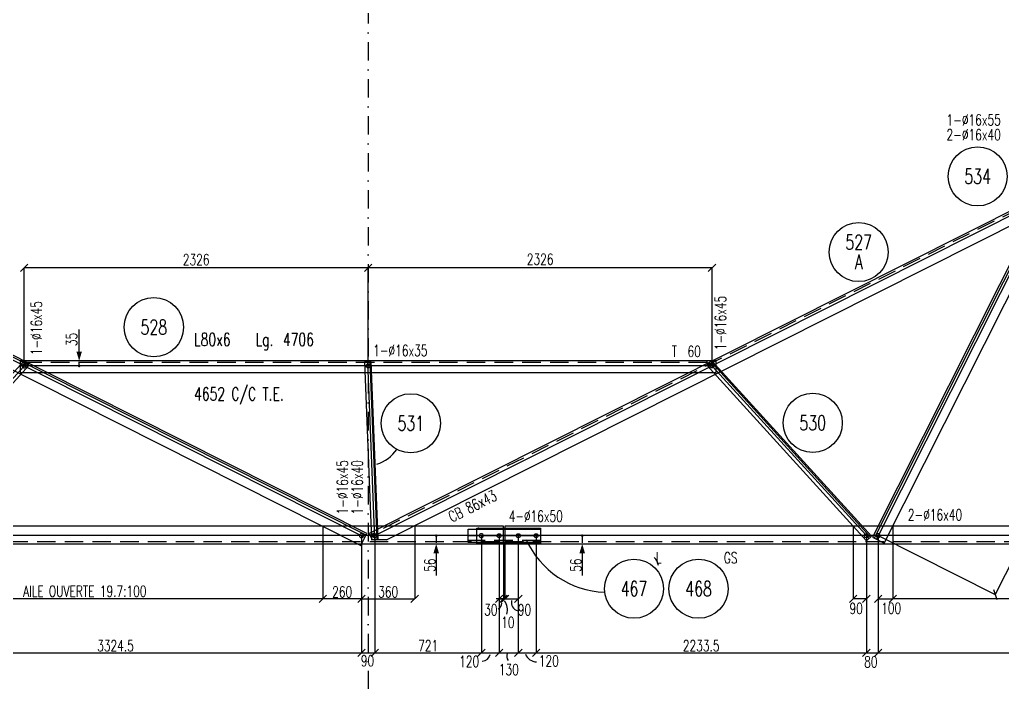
# Model space of a CAD drawing. Extents: x 575476 to 595751, y -97905 to -83554.
# Drawn here: x 580968 to 587613, y -95198 to -90717 of the extents above; entities that cross this region are included whole.
import ezdxf
from ezdxf.enums import TextEntityAlignment as Align

# ---------------------------------------------------------------- set-up
doc = ezdxf.new("R2010")
doc.units = 0
doc.header["$LTSCALE"] = 250
doc.header["$MEASUREMENT"] = 0
doc.linetypes.add('DASHDOT', pattern=[1, 0.5, -0.25, 0, -0.25])
doc.linetypes.add('DASHED', pattern=[0.75, 0.5, -0.25])
doc.layers.get('0').update_dxf_attribs({"linetype": 'CONTINUOUS'})
doc.layers.get('DEFPOINTS').update_dxf_attribs({"linetype": 'CONTINUOUS'})
for name, color, linetype in [('ASSI', 6, 'CONTINUOUS'), ('BOLLINI_1', 7, 'CONTINUOUS'), ('BOLLINI_5', 7, 'CONTINUOUS'), ('FORI', 2, 'CONTINUOUS'), ('LINEA_ANG', 2, 'CONTINUOUS'), ('LINEE_PIASTRE', 2, 'CONTINUOUS'), ('LM', 7, 'CONTINUOUS'), ('LS', 7, 'CONTINUOUS'), ('MZ', 6, 'DASHDOT'), ('PIASTRE', 5, 'CONTINUOUS'), ('QT_MAL', 7, 'CONTINUOUS'), ('QT_MPR', 7, 'CONTINUOUS'), ('TRAT-Y', 7, 'DASHED')]:
    doc.layers.add(name, color=color, linetype=linetype)
doc.styles.add('QUOTE', font='ROMANS8.SHX', dxfattribs={"width": 0.7})
doc.styles.add('RQL', font='ROMANS8.SHX', dxfattribs={"width": 0.7})
doc.styles.add('RS', font='ROMANS8.shx', dxfattribs={"width": 0.7})
doc.styles.get("Standard").update_dxf_attribs({"font": 'ROMANS8.SHX', "width": 0.7})
doc.dimstyles.new('FRECCE1', dxfattribs={"dimtxt": 75, "dimasz": 8.33, "dimexe": 0, "dimexo": 0, "dimgap": 1, "dimtad": 1, "dimzin": 0, "dimdsep": 46, "dimtxsty": 'RS', "dimblk1": 'QUOTP', "dimblk2": 'QUOTF', "dimsah": 1, "dimcen": 0, "dimclrd": 2, "dimclre": 2, "dimclrt": 7, "dimadec": 0, "dimazin": 0, "dimtfac": 1, "dimtix": 1, "dimtmove": 2, "dimatfit": 3, "dimldrblk": 'QUOTP', "dimfxl": 1, "dimtolj": 1, "dimtzin": 0, "dimarcsym": 0})
doc.dimstyles.new('TRATTO', dxfattribs={"dimscale": 0, "dimtxt": 75, "dimasz": 50, "dimexe": 0, "dimexo": 0, "dimgap": 10, "dimtad": 1, "dimrnd": 0.5, "dimdsep": 46, "dimtxsty": 'RS', "dimblk1": 'OBLIQUE', "dimblk2": 'OBLIQUE', "dimsah": 1, "dimcen": 0.09, "dimclrd": 2, "dimclre": 2, "dimclrt": 7, "dimadec": 0, "dimazin": 0, "dimtfac": 1, "dimtix": 1, "dimtmove": 2, "dimatfit": 3, "dimfxl": 1, "dimtolj": 1, "dimtzin": 0, "dimarcsym": 0})

# ---------------------------------------------------------------- blocks, each defined once
blk = doc.blocks.new('ASSE98')
blk.add_line((0, 0), (1, 0))
at = {"color": 7, "style": 'QUOTE', "width": 0.5, "flags": 1}
for tag, p in [('TI', (1.38308, 6.82731)), ('DI_S', (1.38308, 6.42178)), ('D_S', (1.38308, 6.02092)), ('E_S', (1.38308, 5.68065)), ('NFORI', (1.36454, 5.29792)), ('ALAR', (1.36349, 4.93246)), ('FAM', (1.3775, 4.54645)), ('ALA', (1.38308, 4.19257)), ('DISP2', (1.38308, 3.84971)), ('DISP1', (1.38308, 3.50686)), ('PINZAF', (1.38308, 3.164)), ('PINZAI', (1.38308, 2.82114)), ('TRP', (1.38308, 2.47829)), ('NP', (1.38308, 2.13543)), ('SV', (1.38308, 1.79257)), ('PESO', (1.38308, 1.44971)), ('QUA', (1.38308, 1.10686)), ('LUN', (1.38308, 0.764)), ('PROF', (1.38308, 0.42114)), ('POS', (1.38308, 0.07829))]:
    blk.add_attdef(tag, p, '', height=0.2, dxfattribs=at)
at = {"color": 7, "flags": 1}
for tag, p in [('LAV1', (3.07431, 6.82847)), ('LAV2', (3.07431, 6.49513)), ('LAV3', (3.07431, 6.1618)), ('LAV4', (3.07431, 5.82847)), ('LAV5', (3.07431, 5.49513)), ('LAV6', (3.07431, 5.1618)), ('LAV7', (3.07431, 4.82847)), ('LAV8', (3.07431, 4.49513)), ('LAV9', (3.07431, 4.1618)), ('LAV10', (3.07431, 3.82847))]:
    blk.add_attdef(tag, p, '', height=0.2, dxfattribs=at)
blk = doc.blocks.new('16')
blk.add_circle((0, 0), 1)
blk = doc.blocks.new('MRKR_98')
blk.add_point((0, 0))
at = {"color": 7, "style": 'QUOTE', "width": 0.5, "flags": 1}
for tag, p in [('TI', (3.73, 6.83)), ('AUX2', (3.71, 4.93)), ('NFORI', (3.72, 5.3)), ('AUX1', (3.73, 4.19)), ('DI_S', (3.73, 6.42)), ('D_S', (3.73, 6.02)), ('E_S', (3.73, 5.68)), ('FAM', (3.73, 4.55)), ('COMMESSA', (3.73, 3.85)), ('MD', (3.73, 3.51)), ('MP', (3.73, 3.16)), ('LARGHEZZA', (3.73, 2.82)), ('SPESSORE', (3.73, 2.48)), ('NP', (3.73, 2.14)), ('SV', (3.73, 1.79)), ('PESO', (3.73, 1.45)), ('QUA', (3.73, 1.11)), ('LUN', (3.73, 0.76)), ('PROF', (3.73, 0.42)), ('POS', (3.73, 0.08))]:
    blk.add_attdef(tag, p, '', height=0.2, dxfattribs=at)
at = {"color": 7, "flags": 1}
for tag, p in [('LAV1', (5.26, 6.88)), ('LAV2', (5.26, 6.55)), ('LAV3', (5.26, 6.21)), ('LAV4', (5.26, 5.88)), ('LAV5', (5.26, 5.55)), ('LAV6', (5.26, 5.21)), ('LAV7', (5.26, 4.88)), ('LAV8', (5.26, 4.55)), ('LAV9', (5.26, 4.21)), ('LAV10', (5.26, 3.88))]:
    blk.add_attdef(tag, p, '', height=0.2, dxfattribs=at)
blk = doc.blocks.new('QUOTP')
at = {"layer": 'ASSI', "color": 2, "const_width": 1.07}
blk.add_lwpolyline([(-0.53, 0, 1), (0.53, 0, 1)], format="xyb", close=True, dxfattribs=at)
blk = doc.blocks.new('QUOTF')
at = {"layer": 'LS', "color": 2}
blk.add_line((7.5, 0), (25.5, 0), dxfattribs=at)
blk.add_solid([(7.5, 2.25), (0, 0), (7.5, -2.25)], dxfattribs=at)
blk = doc.blocks.new('*D88')
at = {"layer": 'DEFPOINTS', "color": 0, "transparency": 16777216}
for p in [(584772.3, -94206.1), (584772.3, -94262.1), (584772.3, -94262.1)]:
    blk.add_point(p, dxfattribs=at)
at = {"layer": 'QT_MAL', "color": 2, "lineweight": -2, "transparency": 16777216}
blk.add_line((584772.3, -94214.4), (584772.3, -94253.8), dxfattribs=at)
at = {"layer": 'QT_MAL', "color": 2, "lineweight": -2, "transparency": 16777216, "xscale": 8.33, "yscale": 8.33, "zscale": 8.33}
for name, p, rotation in [('QUOTP', (584772.3, -94206.1), 90), ('QUOTF', (584772.3, -94262.1), 270)]:
    blk.add_blockref(name, p, dxfattribs=dict(at, rotation=rotation))
at = {"layer": 'QT_MAL', "color": 7, "transparency": 16777216, "insert": (584729.7, -94405.2), "char_height": 75, "attachment_point": 5, "rotation": 90, "style": 'RS'}
blk.add_mtext('\\A1;56', dxfattribs=at)
blk = doc.blocks.new('xxx')
blk.add_circle((0, 0), 8)
at = {"color": 3, "style": 'RQL', "width": 0.7}
blk.add_attdef('POS', text='', height=4, dxfattribs=at).set_placement((0, 0), align=Align.MIDDLE)
at = {"style": 'RQL', "width": 0.7, "flags": 1}
for tag, p in [('POS1', (-0.39, -5.42)), ('TIPO', (-0.39, -8.66))]:
    blk.add_attdef(tag, p, '', height=2, dxfattribs=at)
blk = doc.blocks.new('_OBLIQUE')
at = {"color": 0, "linetype": 'ByBlock'}
blk.add_line((-0.5, -0.5), (0.5, 0.5), dxfattribs=at)
blk = doc.blocks.new('*D48')
at = {"layer": 'DEFPOINTS', "color": 0, "transparency": 16777216}
for p in [(579954.7, -94206.1), (583279.2, -94206.1), (583279.2, -94997.8)]:
    blk.add_point(p, dxfattribs=at)
at = {"layer": 'QT_MPR', "color": 2, "lineweight": -2, "transparency": 16777216}
for p, q in [((579954.7, -94206.1), (579954.7, -94997.8)), ((583279.2, -94206.1), (583279.2, -94997.8)), ((579954.7, -94997.8), (583279.2, -94997.8))]:
    blk.add_line(p, q, dxfattribs=at)
at = {"layer": 'QT_MPR', "color": 2, "lineweight": -2, "transparency": 16777216, "xscale": 50, "yscale": 50, "zscale": 50, "rotation": 180}
blk.add_blockref('_OBLIQUE', (579954.7, -94997.8), dxfattribs=at)
at = {"layer": 'QT_MPR', "color": 2, "lineweight": -2, "transparency": 16777216, "xscale": 50, "yscale": 50, "zscale": 50}
blk.add_blockref('_OBLIQUE', (583279.2, -94997.8), dxfattribs=at)
at = {"layer": 'QT_MPR', "color": 7, "transparency": 16777216, "insert": (581617, -94950.3), "char_height": 75, "attachment_point": 5, "style": 'RS'}
blk.add_mtext('\\A1;3324.5', dxfattribs=at)
blk = doc.blocks.new('*D49')
at = {"layer": 'DEFPOINTS', "color": 0, "transparency": 16777216}
for p in [(583279.2, -94206.1), (583369.2, -94206.1), (583369.2, -94997.8)]:
    blk.add_point(p, dxfattribs=at)
at = {"layer": 'QT_MPR', "color": 2, "lineweight": -2, "transparency": 16777216}
for p, q in [((583279.2, -94206.1), (583279.2, -94997.8)), ((583369.2, -94206.1), (583369.2, -94997.8)), ((583279.2, -94997.8), (583369.2, -94997.8))]:
    blk.add_line(p, q, dxfattribs=at)
at = {"layer": 'QT_MPR', "color": 2, "lineweight": -2, "transparency": 16777216, "xscale": 50, "yscale": 50, "zscale": 50, "rotation": 180}
blk.add_blockref('_OBLIQUE', (583279.2, -94997.8), dxfattribs=at)
at = {"layer": 'QT_MPR', "color": 2, "lineweight": -2, "transparency": 16777216, "xscale": 50, "yscale": 50, "zscale": 50}
blk.add_blockref('_OBLIQUE', (583369.2, -94997.8), dxfattribs=at)
at = {"layer": 'QT_MPR', "color": 7, "transparency": 16777216, "insert": (583321.4, -95051.6), "char_height": 75, "attachment_point": 5, "style": 'RS'}
blk.add_mtext('\\A1;90', dxfattribs=at)
blk = doc.blocks.new('*D50')
at = {"layer": 'DEFPOINTS', "color": 0, "transparency": 16777216}
for p in [(583369.2, -94206.1), (584090.3, -94206.1), (584090.3, -94997.8)]:
    blk.add_point(p, dxfattribs=at)
at = {"layer": 'QT_MPR', "color": 2, "lineweight": -2, "transparency": 16777216}
for p, q in [((583369.2, -94206.1), (583369.2, -94997.8)), ((584090.3, -94206.1), (584090.3, -94997.8)), ((583369.2, -94997.8), (584090.3, -94997.8))]:
    blk.add_line(p, q, dxfattribs=at)
at = {"layer": 'QT_MPR', "color": 2, "lineweight": -2, "transparency": 16777216, "xscale": 50, "yscale": 50, "zscale": 50, "rotation": 180}
blk.add_blockref('_OBLIQUE', (583369.2, -94997.8), dxfattribs=at)
at = {"layer": 'QT_MPR', "color": 2, "lineweight": -2, "transparency": 16777216, "xscale": 50, "yscale": 50, "zscale": 50}
blk.add_blockref('_OBLIQUE', (584090.3, -94997.8), dxfattribs=at)
at = {"layer": 'QT_MPR', "color": 7, "transparency": 16777216, "insert": (583729.8, -94950.3), "char_height": 75, "attachment_point": 5, "style": 'RS'}
blk.add_mtext('\\A1;721', dxfattribs=at)
blk = doc.blocks.new('*D51')
at = {"layer": 'DEFPOINTS', "color": 0, "transparency": 16777216}
for p in [(584090.3, -94206.1), (584210.3, -94206.1), (584210.3, -94997.8)]:
    blk.add_point(p, dxfattribs=at)
at = {"layer": 'QT_MPR', "color": 2, "lineweight": -2, "transparency": 16777216}
for p, q in [((584090.3, -94206.1), (584090.3, -94997.8)), ((584210.3, -94206.1), (584210.3, -94997.8)), ((584090.3, -94997.8), (584210.3, -94997.8))]:
    blk.add_line(p, q, dxfattribs=at)
at = {"layer": 'QT_MPR', "color": 2, "lineweight": -2, "transparency": 16777216, "xscale": 50, "yscale": 50, "zscale": 50, "rotation": 180}
blk.add_blockref('_OBLIQUE', (584090.3, -94997.8), dxfattribs=at)
at = {"layer": 'QT_MPR', "color": 2, "lineweight": -2, "transparency": 16777216, "xscale": 50, "yscale": 50, "zscale": 50}
blk.add_blockref('_OBLIQUE', (584210.3, -94997.8), dxfattribs=at)
at = {"layer": 'QT_MPR', "color": 7, "transparency": 16777216, "insert": (584007.8, -95056.8), "char_height": 75, "attachment_point": 5, "style": 'RS'}
blk.add_mtext('\\A1;120', dxfattribs=at)
blk = doc.blocks.new('*D52')
at = {"layer": 'DEFPOINTS', "color": 0, "transparency": 16777216}
for p in [(584210.3, -94206.1), (584240.3, -94262.1), (584240.3, -94634.1)]:
    blk.add_point(p, dxfattribs=at)
at = {"layer": 'QT_MPR', "color": 2, "lineweight": -2, "transparency": 16777216}
for p, q in [((584210.3, -94206.1), (584210.3, -94634.1)), ((584240.3, -94262.1), (584240.3, -94634.1)), ((584210.3, -94634.1), (584240.3, -94634.1))]:
    blk.add_line(p, q, dxfattribs=at)
at = {"layer": 'QT_MPR', "color": 2, "lineweight": -2, "transparency": 16777216, "xscale": 50, "yscale": 50, "zscale": 50, "rotation": 180}
blk.add_blockref('_OBLIQUE', (584210.3, -94634.1), dxfattribs=at)
at = {"layer": 'QT_MPR', "color": 2, "lineweight": -2, "transparency": 16777216, "xscale": 50, "yscale": 50, "zscale": 50}
blk.add_blockref('_OBLIQUE', (584240.3, -94634.1), dxfattribs=at)
at = {"layer": 'QT_MPR', "color": 7, "transparency": 16777216, "insert": (584153.6, -94707.7), "char_height": 75, "attachment_point": 5, "style": 'RS'}
blk.add_mtext('\\A1;30', dxfattribs=at)
blk = doc.blocks.new('*D14')
at = {"layer": 'DEFPOINTS', "color": 0, "transparency": 16777216}
for p in [(584240.3, -94262.1), (584250.1, -94262.1), (584250.1, -94634.1)]:
    blk.add_point(p, dxfattribs=at)
at = {"layer": 'LS', "color": 2, "lineweight": -2, "transparency": 16777216}
for p, q in [((584240.3, -94262.1), (584240.3, -94634.1)), ((584250.1, -94262.1), (584250.1, -94634.1)), ((584240.3, -94634.1), (584190.3, -94634.1)), ((584240.3, -94634.1), (584250.1, -94634.1)), ((584250.1, -94634.1), (584300.1, -94634.1))]:
    blk.add_line(p, q, dxfattribs=at)
at = {"layer": 'LS', "color": 2, "lineweight": -2, "transparency": 16777216, "xscale": 50, "yscale": 50, "zscale": 50}
blk.add_blockref('_OBLIQUE', (584240.3, -94634.1), dxfattribs=at)
at = {"layer": 'LS', "color": 2, "lineweight": -2, "transparency": 16777216, "xscale": 50, "yscale": 50, "zscale": 50, "rotation": 180}
blk.add_blockref('_OBLIQUE', (584250.1, -94634.1), dxfattribs=at)
at = {"layer": 'LS', "color": 7, "transparency": 16777216, "insert": (584268.8, -94792.5), "char_height": 75, "attachment_point": 5, "style": 'RS'}
blk.add_mtext('\\A1;10', dxfattribs=at)
blk = doc.blocks.new('*D15')
at = {"layer": 'DEFPOINTS', "color": 0, "transparency": 16777216}
for p in [(584340.3, -94206.1), (584250.1, -94262.1), (584340.3, -94634.1)]:
    blk.add_point(p, dxfattribs=at)
at = {"layer": 'LS', "color": 2, "lineweight": -2, "transparency": 16777216}
for p, q in [((584340.3, -94206.1), (584340.3, -94634.1)), ((584250.1, -94262.1), (584250.1, -94634.1)), ((584250.1, -94634.1), (584340.3, -94634.1))]:
    blk.add_line(p, q, dxfattribs=at)
at = {"layer": 'LS', "color": 2, "lineweight": -2, "transparency": 16777216, "xscale": 50, "yscale": 50, "zscale": 50, "rotation": 180}
blk.add_blockref('_OBLIQUE', (584250.1, -94634.1), dxfattribs=at)
at = {"layer": 'LS', "color": 2, "lineweight": -2, "transparency": 16777216, "xscale": 50, "yscale": 50, "zscale": 50}
blk.add_blockref('_OBLIQUE', (584340.3, -94634.1), dxfattribs=at)
at = {"layer": 'LS', "color": 7, "transparency": 16777216, "insert": (584381.2, -94707.7), "char_height": 75, "attachment_point": 5, "style": 'RS'}
blk.add_mtext('\\A1;90', dxfattribs=at)
blk = doc.blocks.new('*D53')
at = {"layer": 'DEFPOINTS', "color": 0, "transparency": 16777216}
for p in [(584340.3, -94206.1), (584460.3, -94206.1), (584460.3, -94997.8)]:
    blk.add_point(p, dxfattribs=at)
at = {"layer": 'QT_MPR', "color": 2, "lineweight": -2, "transparency": 16777216}
for p, q in [((584340.3, -94206.1), (584340.3, -94997.8)), ((584460.3, -94206.1), (584460.3, -94997.8)), ((584340.3, -94997.8), (584460.3, -94997.8))]:
    blk.add_line(p, q, dxfattribs=at)
at = {"layer": 'QT_MPR', "color": 2, "lineweight": -2, "transparency": 16777216, "xscale": 50, "yscale": 50, "zscale": 50, "rotation": 180}
blk.add_blockref('_OBLIQUE', (584340.3, -94997.8), dxfattribs=at)
at = {"layer": 'QT_MPR', "color": 2, "lineweight": -2, "transparency": 16777216, "xscale": 50, "yscale": 50, "zscale": 50}
blk.add_blockref('_OBLIQUE', (584460.3, -94997.8), dxfattribs=at)
at = {"layer": 'QT_MPR', "color": 7, "transparency": 16777216, "insert": (584546.4, -95053.3), "char_height": 75, "attachment_point": 5, "style": 'RS'}
blk.add_mtext('\\A1;120', dxfattribs=at)
blk = doc.blocks.new('*D54')
at = {"layer": 'DEFPOINTS', "color": 0, "transparency": 16777216}
for p in [(586693.7, -94206.1), (586773.7, -94206.1), (586773.7, -94997.8)]:
    blk.add_point(p, dxfattribs=at)
at = {"layer": 'QT_MPR', "color": 2, "lineweight": -2, "transparency": 16777216}
for p, q in [((586693.7, -94206.1), (586693.7, -94997.8)), ((586773.7, -94206.1), (586773.7, -94997.8)), ((586693.7, -94997.8), (586773.7, -94997.8))]:
    blk.add_line(p, q, dxfattribs=at)
at = {"layer": 'QT_MPR', "color": 2, "lineweight": -2, "transparency": 16777216, "xscale": 50, "yscale": 50, "zscale": 50, "rotation": 180}
blk.add_blockref('_OBLIQUE', (586693.7, -94997.8), dxfattribs=at)
at = {"layer": 'QT_MPR', "color": 2, "lineweight": -2, "transparency": 16777216, "xscale": 50, "yscale": 50, "zscale": 50}
blk.add_blockref('_OBLIQUE', (586773.7, -94997.8), dxfattribs=at)
at = {"layer": 'QT_MPR', "color": 7, "transparency": 16777216, "insert": (586723.5, -95059.7), "char_height": 75, "attachment_point": 5, "style": 'RS'}
blk.add_mtext('\\A1;80', dxfattribs=at)
blk = doc.blocks.new('*D55')
at = {"layer": 'DEFPOINTS', "color": 0, "transparency": 16777216}
for p in [(586773.7, -94206.1), (590168.7, -94206.1), (590168.7, -94997.8)]:
    blk.add_point(p, dxfattribs=at)
at = {"layer": 'QT_MPR', "color": 2, "lineweight": -2, "transparency": 16777216}
for p, q in [((586773.7, -94206.1), (586773.7, -94997.8)), ((590168.7, -94206.1), (590168.7, -94997.8)), ((586773.7, -94997.8), (590168.7, -94997.8))]:
    blk.add_line(p, q, dxfattribs=at)
at = {"layer": 'QT_MPR', "color": 2, "lineweight": -2, "transparency": 16777216, "xscale": 50, "yscale": 50, "zscale": 50, "rotation": 180}
blk.add_blockref('_OBLIQUE', (586773.7, -94997.8), dxfattribs=at)
at = {"layer": 'QT_MPR', "color": 2, "lineweight": -2, "transparency": 16777216, "xscale": 50, "yscale": 50, "zscale": 50}
blk.add_blockref('_OBLIQUE', (590168.7, -94997.8), dxfattribs=at)
at = {"layer": 'QT_MPR', "color": 7, "transparency": 16777216, "insert": (588471.2, -94950.3), "char_height": 75, "attachment_point": 5, "style": 'RS'}
blk.add_mtext('\\A1;3395', dxfattribs=at)
blk = doc.blocks.new('*D16')
at = {"layer": 'DEFPOINTS', "color": 0, "transparency": 16777216}
for p in [(584210.3, -94206.1), (584340.3, -94206.1), (584340.3, -94997.8)]:
    blk.add_point(p, dxfattribs=at)
at = {"layer": 'LS', "color": 2, "lineweight": -2, "transparency": 16777216}
for p, q in [((584210.3, -94206.1), (584210.3, -94997.8)), ((584340.3, -94206.1), (584340.3, -94997.8)), ((584210.3, -94997.8), (584340.3, -94997.8))]:
    blk.add_line(p, q, dxfattribs=at)
at = {"layer": 'LS', "color": 2, "lineweight": -2, "transparency": 16777216, "xscale": 50, "yscale": 50, "zscale": 50, "rotation": 180}
blk.add_blockref('_OBLIQUE', (584210.3, -94997.8), dxfattribs=at)
at = {"layer": 'LS', "color": 2, "lineweight": -2, "transparency": 16777216, "xscale": 50, "yscale": 50, "zscale": 50}
blk.add_blockref('_OBLIQUE', (584340.3, -94997.8), dxfattribs=at)
at = {"layer": 'LS', "color": 7, "transparency": 16777216, "insert": (584275.3, -95111.6), "char_height": 75, "attachment_point": 5, "style": 'RS'}
blk.add_mtext('\\A1;130', dxfattribs=at)
blk = doc.blocks.new('*D90')
at = {"layer": 'DEFPOINTS', "color": 0, "transparency": 16777216}
for p in [(583785.2, -94206.1), (583785.2, -94262.1), (583785.2, -94262.1)]:
    blk.add_point(p, dxfattribs=at)
at = {"layer": 'QT_MAL', "color": 2, "lineweight": -2, "transparency": 16777216}
blk.add_line((583785.2, -94214.4), (583785.2, -94253.8), dxfattribs=at)
at = {"layer": 'QT_MAL', "color": 2, "lineweight": -2, "transparency": 16777216, "xscale": 8.33, "yscale": 8.33, "zscale": 8.33}
for name, p, rotation in [('QUOTP', (583785.2, -94206.1), 90), ('QUOTF', (583785.2, -94262.1), 270)]:
    blk.add_blockref(name, p, dxfattribs=dict(at, rotation=rotation))
at = {"layer": 'QT_MAL', "color": 7, "transparency": 16777216, "insert": (583742.5, -94405.2), "char_height": 75, "attachment_point": 5, "rotation": 90, "style": 'RS'}
blk.add_mtext('\\A1;56', dxfattribs=at)
blk = doc.blocks.new('*D20')
at = {"layer": 'DEFPOINTS', "color": 0, "transparency": 16777216}
for p in [(584460.3, -94206.1), (586693.7, -94206.1), (586693.7, -94997.8)]:
    blk.add_point(p, dxfattribs=at)
at = {"layer": 'LS', "color": 2, "lineweight": -2, "transparency": 16777216}
for p, q in [((584460.3, -94206.1), (584460.3, -94997.8)), ((586693.7, -94206.1), (586693.7, -94997.8)), ((584460.3, -94997.8), (586693.7, -94997.8))]:
    blk.add_line(p, q, dxfattribs=at)
at = {"layer": 'LS', "color": 2, "lineweight": -2, "transparency": 16777216, "xscale": 50, "yscale": 50, "zscale": 50, "rotation": 180}
blk.add_blockref('_OBLIQUE', (584460.3, -94997.8), dxfattribs=at)
at = {"layer": 'LS', "color": 2, "lineweight": -2, "transparency": 16777216, "xscale": 50, "yscale": 50, "zscale": 50}
blk.add_blockref('_OBLIQUE', (586693.7, -94997.8), dxfattribs=at)
at = {"layer": 'LS', "color": 7, "transparency": 16777216, "insert": (585577, -94950.3), "char_height": 75, "attachment_point": 5, "style": 'RS'}
blk.add_mtext('\\A1;2233.5', dxfattribs=at)
blk = doc.blocks.new('*D23')
at = {"layer": 'DEFPOINTS', "color": 0, "transparency": 16777216}
for p in [(583019, -94142.1), (583279.2, -94206.1), (583019, -94634.1)]:
    blk.add_point(p, dxfattribs=at)
at = {"layer": 'LS', "color": 2, "lineweight": -2, "transparency": 16777216}
for p, q in [((583019, -94142.1), (583019, -94634.1)), ((583279.2, -94206.1), (583279.2, -94634.1)), ((583279.2, -94634.1), (583019, -94634.1))]:
    blk.add_line(p, q, dxfattribs=at)
at = {"layer": 'LS', "color": 2, "lineweight": -2, "transparency": 16777216, "xscale": 50, "yscale": 50, "zscale": 50, "rotation": 180}
blk.add_blockref('_OBLIQUE', (583019, -94634.1), dxfattribs=at)
at = {"layer": 'LS', "color": 2, "lineweight": -2, "transparency": 16777216, "xscale": 50, "yscale": 50, "zscale": 50}
blk.add_blockref('_OBLIQUE', (583279.2, -94634.1), dxfattribs=at)
at = {"layer": 'LS', "color": 7, "transparency": 16777216, "insert": (583149.1, -94586.6), "char_height": 75, "attachment_point": 5, "style": 'RS'}
blk.add_mtext('\\A1;260', dxfattribs=at)
blk = doc.blocks.new('*D24')
at = {"layer": 'DEFPOINTS', "color": 0, "transparency": 16777216}
for p in [(583639.4, -94142.1), (583279.2, -94206.1), (583639.4, -94634.1)]:
    blk.add_point(p, dxfattribs=at)
at = {"layer": 'LS', "color": 2, "lineweight": -2, "transparency": 16777216}
for p, q in [((583639.4, -94142.1), (583639.4, -94634.1)), ((583279.2, -94206.1), (583279.2, -94634.1)), ((583279.2, -94634.1), (583639.4, -94634.1))]:
    blk.add_line(p, q, dxfattribs=at)
at = {"layer": 'LS', "color": 2, "lineweight": -2, "transparency": 16777216, "xscale": 50, "yscale": 50, "zscale": 50, "rotation": 180}
blk.add_blockref('_OBLIQUE', (583279.2, -94634.1), dxfattribs=at)
at = {"layer": 'LS', "color": 2, "lineweight": -2, "transparency": 16777216, "xscale": 50, "yscale": 50, "zscale": 50}
blk.add_blockref('_OBLIQUE', (583639.4, -94634.1), dxfattribs=at)
at = {"layer": 'LS', "color": 7, "transparency": 16777216, "insert": (583459.3, -94586.6), "char_height": 75, "attachment_point": 5, "style": 'RS'}
blk.add_mtext('\\A1;360', dxfattribs=at)
blk = doc.blocks.new('*D25')
at = {"layer": 'DEFPOINTS', "color": 0, "transparency": 16777216}
for p in [(586603.8, -94142.1), (586693.7, -94206.1), (586603.8, -94634.1)]:
    blk.add_point(p, dxfattribs=at)
at = {"layer": 'LS', "color": 2, "lineweight": -2, "transparency": 16777216}
for p, q in [((586603.8, -94142.1), (586603.8, -94634.1)), ((586693.7, -94206.1), (586693.7, -94634.1)), ((586693.7, -94634.1), (586603.8, -94634.1))]:
    blk.add_line(p, q, dxfattribs=at)
at = {"layer": 'LS', "color": 2, "lineweight": -2, "transparency": 16777216, "xscale": 50, "yscale": 50, "zscale": 50, "rotation": 180}
blk.add_blockref('_OBLIQUE', (586603.8, -94634.1), dxfattribs=at)
at = {"layer": 'LS', "color": 2, "lineweight": -2, "transparency": 16777216, "xscale": 50, "yscale": 50, "zscale": 50}
blk.add_blockref('_OBLIQUE', (586693.7, -94634.1), dxfattribs=at)
at = {"layer": 'LS', "color": 7, "transparency": 16777216, "insert": (586623.9, -94698), "char_height": 75, "attachment_point": 5, "style": 'RS'}
blk.add_mtext('\\A1;90', dxfattribs=at)
blk = doc.blocks.new('*D26')
at = {"layer": 'DEFPOINTS', "color": 0, "transparency": 16777216}
for p in [(586873.6, -94142.1), (586773.7, -94206.1), (586873.6, -94634.1)]:
    blk.add_point(p, dxfattribs=at)
at = {"layer": 'LS', "color": 2, "lineweight": -2, "transparency": 16777216}
for p, q in [((586873.6, -94142.1), (586873.6, -94634.1)), ((586773.7, -94206.1), (586773.7, -94634.1)), ((586773.7, -94634.1), (586873.6, -94634.1))]:
    blk.add_line(p, q, dxfattribs=at)
at = {"layer": 'LS', "color": 2, "lineweight": -2, "transparency": 16777216, "xscale": 50, "yscale": 50, "zscale": 50, "rotation": 180}
blk.add_blockref('_OBLIQUE', (586773.7, -94634.1), dxfattribs=at)
at = {"layer": 'LS', "color": 2, "lineweight": -2, "transparency": 16777216, "xscale": 50, "yscale": 50, "zscale": 50}
blk.add_blockref('_OBLIQUE', (586873.6, -94634.1), dxfattribs=at)
at = {"layer": 'LS', "color": 7, "transparency": 16777216, "insert": (586862.6, -94696.9), "char_height": 75, "attachment_point": 5, "style": 'RS'}
blk.add_mtext('\\A1;100', dxfattribs=at)
blk = doc.blocks.new('YYY')
blk.add_circle((0, 0), 8)
at = {"color": 3, "style": 'RQL', "width": 0.7}
for tag, p in [('POS3', (0, 0.65)), ('POS2', (0, -4.63))]:
    blk.add_attdef(tag, text='', height=4, dxfattribs=at).set_placement(p, align=Align.CENTER)
at = {"style": 'RQL', "width": 0.7, "flags": 1}
blk.add_attdef('TIPO', text='', height=3, dxfattribs=at).set_placement((0, 0), align=Align.MIDDLE_CENTER)
blk = doc.blocks.new('*D67')
at = {"layer": 'DEFPOINTS', "color": 0, "transparency": 16777216}
for p in [(587942.4, -91927.6), (586773.7, -94206.1), (587565.6, -94604.5)]:
    blk.add_point(p, dxfattribs=at)
at = {"layer": 'QT_MPR', "color": 2, "lineweight": -2, "transparency": 16777216}
for p, q in [((587942.4, -91927.6), (588716.5, -92317.1)), ((588716.5, -92317.1), (587565.6, -94604.5)), ((586773.7, -94206.1), (587565.6, -94604.5))]:
    blk.add_line(p, q, dxfattribs=at)
at = {"layer": 'QT_MPR', "color": 2, "lineweight": -2, "transparency": 16777216, "xscale": 50, "yscale": 50, "zscale": 50}
for p, rotation in [((588716.5, -92317.1), 63.29214062312654), ((587565.6, -94604.5), 243.2921406231265)]:
    blk.add_blockref('_OBLIQUE', p, dxfattribs=dict(at, rotation=rotation))
at = {"layer": 'QT_MPR', "color": 7, "transparency": 16777216, "insert": (588070.2, -93432.2), "char_height": 75, "attachment_point": 5, "rotation": 63.29214, "style": 'RS'}
blk.add_mtext('\\A1;2560.5', dxfattribs=at)
blk = doc.blocks.new('*D68')
at = {"layer": 'DEFPOINTS', "color": 0, "transparency": 16777216}
for p in [(583324.2, -92395.4), (583324.2, -93058.5), (585650.1, -93058.5)]:
    blk.add_point(p, dxfattribs=at)
at = {"layer": 'QT_MPR', "color": 2, "lineweight": -2, "transparency": 16777216}
for p, q in [((583324.2, -93058.5), (583324.2, -92395.4)), ((585650.1, -92395.4), (583324.2, -92395.4)), ((585650.1, -93058.5), (585650.1, -92395.4))]:
    blk.add_line(p, q, dxfattribs=at)
at = {"layer": 'QT_MPR', "color": 2, "lineweight": -2, "transparency": 16777216, "xscale": 50, "yscale": 50, "zscale": 50, "rotation": 180}
blk.add_blockref('_OBLIQUE', (583324.2, -92395.4), dxfattribs=at)
at = {"layer": 'QT_MPR', "color": 2, "lineweight": -2, "transparency": 16777216, "xscale": 50, "yscale": 50, "zscale": 50}
blk.add_blockref('_OBLIQUE', (585650.1, -92395.4), dxfattribs=at)
at = {"layer": 'QT_MPR', "color": 7, "transparency": 16777216, "insert": (584487.2, -92337), "char_height": 75, "attachment_point": 5, "style": 'RS'}
blk.add_mtext('\\A1;2326', dxfattribs=at)
blk = doc.blocks.new('*D69')
at = {"layer": 'DEFPOINTS', "color": 0, "transparency": 16777216}
for p in [(580998.3, -92395.4), (580998.3, -93058.5), (583324.2, -93058.5)]:
    blk.add_point(p, dxfattribs=at)
at = {"layer": 'QT_MPR', "color": 2, "lineweight": -2, "transparency": 16777216}
for p, q in [((580998.3, -93058.5), (580998.3, -92395.4)), ((583324.2, -92395.4), (580998.3, -92395.4)), ((583324.2, -93058.5), (583324.2, -92395.4))]:
    blk.add_line(p, q, dxfattribs=at)
at = {"layer": 'QT_MPR', "color": 2, "lineweight": -2, "transparency": 16777216, "xscale": 50, "yscale": 50, "zscale": 50, "rotation": 180}
blk.add_blockref('_OBLIQUE', (580998.3, -92395.4), dxfattribs=at)
at = {"layer": 'QT_MPR', "color": 2, "lineweight": -2, "transparency": 16777216, "xscale": 50, "yscale": 50, "zscale": 50}
blk.add_blockref('_OBLIQUE', (583324.2, -92395.4), dxfattribs=at)
at = {"layer": 'QT_MPR', "color": 7, "transparency": 16777216, "insert": (582161.3, -92339.9), "char_height": 75, "attachment_point": 5, "style": 'RS'}
blk.add_mtext('\\A1;2326', dxfattribs=at)
blk = doc.blocks.new('*D101')
at = {"layer": 'DEFPOINTS', "color": 0, "transparency": 16777216}
for p in [(581370.6, -93023.5), (581370.6, -93023.5), (581370.6, -93058.5)]:
    blk.add_point(p, dxfattribs=at)
at = {"layer": 'QT_MAL', "color": 2, "lineweight": -2, "transparency": 16777216}
blk.add_line((581370.6, -93050.2), (581370.6, -93031.9), dxfattribs=at)
at = {"layer": 'QT_MAL', "color": 2, "lineweight": -2, "transparency": 16777216, "xscale": 8.33, "yscale": 8.33, "zscale": 8.33}
for name, p, rotation in [('QUOTF', (581370.6, -93023.5), 90), ('QUOTP', (581370.6, -93058.5), 270)]:
    blk.add_blockref(name, p, dxfattribs=dict(at, rotation=rotation))
at = {"layer": 'QT_MAL', "color": 7, "transparency": 16777216, "insert": (581319.8, -92880.7), "char_height": 75, "attachment_point": 5, "rotation": 90, "style": 'RS'}
blk.add_mtext('\\A1;35', dxfattribs=at)
blk = doc.blocks.new('bull')
at = {"style": 'RS', "width": 0.7, "flags": 1}
for tag, p in [('NN', (-12.25, 0)), ('DIAMETRO', (0, -4.86)), ('SERRAGGIO', (0, -9.71)), ('LUNGHEZZA', (0, -14.57)), ('NB', (0, -19.43)), ('TIPO', (0, -24.12)), ('EL', (-0.14, -29))]:
    blk.add_attdef(tag, p, '', height=3, dxfattribs=at)
at = {"style": 'RS', "width": 0.7}
blk.add_attdef('BULLONE', (0, 0), '', height=3, dxfattribs=at)

msp = doc.modelspace()

# ---------------------------------------------------------------- linework, layer by layer
at = {"layer": 'LINEA_ANG'}
for p, q in [((590206.256, -87316.81), (586734.769, -94216.735)), ((590220.933, -87324.194), (586746.382, -94222.577)), ((586815.167, -94257.184), (590286.654, -87357.26)), ((583310.956, -94203.034), (576411.032, -90731.548)), ((583316.799, -94191.421), (576416.875, -90719.935)), ((590231.569, -90719.935), (583331.644, -94191.421)), ((576376.425, -90800.333), (583276.349, -94271.819)), ((583448.919, -94233.167), (590229.14, -90821.906)), ((579919.559, -94210.6), (580999.376, -93023.157)), ((585677.141, -93023.524), (580971.141, -93023.524)), ((580971.141, -93023.524), (580971.141, -93103.524)), ((580999.376, -93023.157), (581032.668, -93053.433)), ((583346.125, -93030.1), (583301.159, -93031.864)), ((583301.159, -93031.864), (583348.297, -94233.94)), ((583384.769, -94232.51), (583337.631, -93030.433)), ((583393.262, -94232.177), (583346.125, -93030.1)), ((585649.068, -93023.157), (585615.775, -93053.433)), ((585617.141, -93036.024), (585617.141, -93023.524)), ((586722.596, -94216.319), (585642.779, -93028.876)), ((586728.885, -94210.6), (585649.068, -93023.157)), ((585677.141, -93103.524), (585677.141, -93023.524)), ((581032.668, -93053.433), (579952.851, -94240.875)), ((585615.775, -93053.433), (586695.592, -94240.875)), ((580971.141, -93103.524), (585677.141, -93103.524)), ((584240.333, -94142.098), (576501.333, -94142.098)), ((584240.333, -94262.098), (584240.333, -94142.098)), ((584250.111, -94142.098), (584250.111, -94262.098)), ((590147.111, -94142.098), (584250.111, -94142.098)), ((583276.349, -94271.819), (583316.799, -94191.421)), ((583331.644, -94191.421), (583352.768, -94233.407)), ((584000.333, -94253.098), (584000.333, -94163.098)), ((584000.333, -94163.098), (584490.333, -94163.098)), ((584490.333, -94163.098), (584490.333, -94253.098)), ((586695.592, -94240.875), (586728.885, -94210.6)), ((586734.769, -94216.735), (586815.167, -94257.184)), ((576398.333, -94262.098), (584240.333, -94262.098)), ((583348.297, -94233.94), (583393.262, -94232.177)), ((583448.919, -94233.167), (583352.768, -94233.407)), ((584490.333, -94253.098), (584000.333, -94253.098)), ((584250.111, -94262.098), (590250.111, -94262.098))]:
    msp.add_line(p, q, dxfattribs=at)
at = {"layer": 'LINEE_PIASTRE'}
for p, q in [((584060.333, -94156.098), (584490.333, -94156.098)), ((584060.333, -94256.098), (584060.333, -94156.098)), ((584490.333, -94156.098), (584490.333, -94256.098)), ((584490.333, -94256.098), (584060.333, -94256.098))]:
    msp.add_line(p, q, dxfattribs=at)
at = {"layer": 'LS', "color": 6}
msp.add_line((590211.111, -94206.098), (579050.192, -94206.098), dxfattribs=at)
at = {"layer": 'LS', "color": 2}
for p, q in [((583019.016, -94634.142), (579872.328, -94634.142)), ((590020.257, -94634.142), (586873.569, -94634.142))]:
    msp.add_line(p, q, dxfattribs=at)
at = {"layer": 'LS', "color": 6}
for centre, radius, start, end in [((583301.057, -93466.85), 268.253, 287.6888741, 324.5491325), ((584949.494, -93977.256), 612.436, 204.6011058, 267.6123223), ((585195.6, -94423.249), 93.674, 9.1293895, 47.1623047), ((584187.501, -94664.779), 40.571, 295.2736352, 2.5290003), ((584162.718, -94707.382), 104.617, 343.8224837, 35.9990433), ((584352.836, -94657.364), 59.406, 168.1449103, 253.9631307), ((584093.452, -94996.2), 58.186, 273.3425239, 347.4199763), ((584316.355, -95019.528), 54.497, 162.7002081, 212.8658038), ((584465.744, -94975.508), 83.925, 202.583503, 268.2876397)]:
    msp.add_arc(centre, radius, start, end, dxfattribs=at)
at = {"layer": 'MZ'}
msp.add_line((583324.222, -84866.439), (583324.222, -96512.718), dxfattribs=at)
at = {"layer": 'TRAT-Y'}
for p, q in [((590237.412, -90731.548), (583337.487, -94203.034)), ((585617.141, -93036.024), (580971.141, -93036.024)), ((576398.333, -94245.098), (584240.333, -94245.098)), ((584490.333, -94239.098), (584000.333, -94239.098)), ((584250.111, -94245.098), (590250.111, -94245.098))]:
    msp.add_line(p, q, dxfattribs=at)

# ---------------------------------------------------------------- block references
at = {"layer": 'ASSI'}
ref = msp.add_blockref('ASSE98', (590233.055, -87330.293), dxfattribs=dict(at, xscale=7723.999999999999, zscale=7723.999999999999, rotation=243.2921406231265))
ref.add_attrib('PROF', 'L90x6', (588221.679, -91012.256), dxfattribs={"layer": '0', "color": 2, "height": 87.5, "rotation": 63.2921406, "style": 'QUOTE', "width": 0.7})
ref.add_attrib('LUN', '7724', (588486.238, -90467.507), dxfattribs={"layer": '0', "color": 2, "height": 87.5, "rotation": 63.2921406, "style": 'QUOTE', "width": 0.7})
ref.add_attrib('PESO', '7670 C/C T.E.', (588558.903, -91181.921), dxfattribs={"layer": '0', "color": 2, "height": 87.5, "rotation": 63.2921406, "style": 'QUOTE', "width": 0.7})
ref.add_attrib('SV', 'Lg.', (588408.309, -90641.31), dxfattribs={"layer": '0', "color": 2, "height": 87.5, "rotation": 63.2921406, "style": 'QUOTE', "width": 0.7})
for p, xscale, zscale, rotation in [((583303.316, -94218.221), 7723.999999999998, 7723.999999999998, 153.2921406231279), ((583370.28, -94233.078), 1203, 1203, 92.24559619023955), ((586711.869, -94226.074), 1605, 1605, 132.2822355300407), ((584250.111, -94262.098), 6000, 6000, 359.9999999999999)]:
    msp.add_blockref('ASSE98', p, dxfattribs=dict(at, xscale=xscale, zscale=zscale, rotation=rotation))
ref = msp.add_blockref('ASSE98', (590245.052, -90746.734), dxfattribs=dict(at, xscale=7724, zscale=7724, rotation=206.7078593768721))
ref.add_attrib('LAV1', 'CB 86x43', (583891.488, -94118.196), dxfattribs={"layer": '0', "color": 7, "height": 75, "rotation": 26.7078594, "width": 0.7})
ref = msp.add_blockref('ASSE98', (585677.141, -93058.524), dxfattribs=dict(at, xscale=4706, zscale=4706, rotation=180))
ref.add_attrib('PROF', 'L80x6', (582147.641, -92923.524), dxfattribs={"layer": '0', "color": 2, "height": 87.5, "style": 'QUOTE', "width": 0.7})
ref.add_attrib('LUN', '4706', (582748.058, -92923.524), dxfattribs={"layer": '0', "color": 2, "height": 87.5, "style": 'QUOTE', "width": 0.7})
ref.add_attrib('PESO', '4652 C/C T.E.', (582147.641, -93291.024), dxfattribs={"layer": '0', "color": 2, "height": 87.5, "style": 'QUOTE', "width": 0.7})
ref.add_attrib('SV', 'Lg.', (582562.891, -92923.524), dxfattribs={"layer": '0', "color": 2, "height": 87.5, "style": 'QUOTE', "width": 0.7})
ref.add_attrib('LAV1', 'T  60', (585377.301, -92997.406), dxfattribs={"layer": '0', "color": 254, "height": 75, "width": 0.7})
ref = msp.add_blockref('ASSE98', (581016.392, -93038.631), dxfattribs=dict(at, xscale=1605, zscale=1605, rotation=227.7177644699593))
ref.add_attrib('PROF', 'L45x4', (580099.778, -93864.45), dxfattribs={"layer": '0', "color": 2, "height": 87.5, "rotation": 47.7177645, "style": 'QUOTE', "width": 0.7})
ref.add_attrib('LUN', '1605', (580509.223, -93414.196), dxfattribs={"layer": '0', "color": 2, "height": 87.5, "rotation": 47.7177645, "style": 'QUOTE', "width": 0.7})
ref.add_attrib('PESO', '1551 C/C T.', (580336.775, -94054.421), dxfattribs={"layer": '0', "color": 2, "height": 87.5, "rotation": 47.7177645, "style": 'QUOTE', "width": 0.7})
ref.add_attrib('SV', 'Lg.', (580384.646, -93551.189), dxfattribs={"layer": '0', "color": 2, "height": 87.5, "rotation": 47.7177645, "style": 'QUOTE', "width": 0.7})
ref.add_attrib('LAV1', 'T  60', (580730.408, -93281.984), dxfattribs={"layer": '0', "color": 254, "height": 75, "rotation": 47.7177645, "width": 0.7})
at = {"layer": 'ASSI', "xscale": 490}
msp.add_blockref('ASSE98', (584000.333, -94206.098), dxfattribs=at)
at = {"layer": 'ASSI', "xscale": 7842, "zscale": 7842}
msp.add_blockref('ASSE98', (576398.333, -94262.098), dxfattribs=at)
at = {"layer": 'BOLLINI_1', "xscale": 25, "yscale": 25, "zscale": 25}
for p, values in [((587446.421, -91776.577), {'POS': '534'}), ((581875.515, -92796.343), {'POS': '528'}), ((583613.266, -93446.237), {'POS': '531'}), ((586331.294, -93443.276), {'POS': '530'}), ((585122.485, -94564.753), {'POS': '467'}), ((585559.131, -94564.753), {'POS': '468'})]:
    msp.add_blockref('xxx', p, dxfattribs=at).add_auto_attribs(values)
at = {"layer": 'BOLLINI_5', "xscale": 25, "yscale": 25, "zscale": 25}
msp.add_blockref('YYY', (586641.836, -92288.424), dxfattribs=at).add_auto_attribs({'POS3': '527', 'POS2': 'A'})
at = {"layer": 'FORI', "yscale": 13, "zscale": 13}
for p, xscale in [((580998.303, -93058.524), -13), ((583324.222, -93058.524), 13), ((585650.141, -93058.524), 13), ((583279.222, -94206.098), -13), ((583369.222, -94206.098), 13), ((586693.703, -94206.098), 13)]:
    msp.add_blockref('16', p, dxfattribs=dict(at, xscale=xscale))
for p, xscale, rotation in [((584090.333, -94206.098), -13, 180), ((584210.333, -94206.098), 13, 180), ((584340.333, -94206.098), 13, 180), ((584460.333, -94206.098), 13, 180), ((586773.703, -94206.098), -13, 89.99999999999865)]:
    msp.add_blockref('16', p, dxfattribs=dict(at, xscale=xscale, rotation=rotation))
at = {"layer": 'LS', "color": 7, "xscale": 25, "yscale": 25, "zscale": 25}
for p, values in [((587236.272, -91432.477), {'BULLONE': '1-%%c16x55                '}), ((587236.272, -91532.477), {'BULLONE': '2-%%c16x40                '}), ((583358.64, -92991.809), {'BULLONE': '1-%%c16x35                '}), ((586974.94, -94102.589), {'BULLONE': '2-%%c16x40                '}), ((584275.135, -94111.854), {'BULLONE': '4-%%c16x50                '})]:
    msp.add_blockref('bull', p, dxfattribs=at).add_auto_attribs(values)
at = {"layer": 'LS', "color": 7, "xscale": 25, "yscale": 25, "zscale": 25, "rotation": 90}
for p, values in [((581118.936, -92986.321), {'BULLONE': '1-%%c16x45                '}), ((585744.748, -92952.313), {'BULLONE': '1-%%c16x45                '}), ((583188.014, -94062.099), {'BULLONE': '1-%%c16x45                '}), ((583288.014, -94062.099), {'BULLONE': '1-%%c16x40                '})]:
    msp.add_blockref('bull', p, dxfattribs=at).add_auto_attribs(values)
at = {"layer": 'PIASTRE', "xscale": 20, "yscale": 20, "zscale": 20, "rotation": 180}
msp.add_blockref('MRKR_98', (584070.333, -94156.098), dxfattribs=at)

# ---------------------------------------------------------------- texts
at = {"layer": 'LM', "linetype": 'ByBlock', "style": 'RS', "width": 0.7}
for s, p in [('L', (585269.788, -94392.662)), ('GS', (585729.679, -94392.662))]:
    msp.add_text(s, height=75, dxfattribs=at).set_placement(p)
at = {"layer": 'LS', "color": 7, "style": 'RS', "width": 0.7}
msp.add_text('AILE OUVERTE 19.7:100 ', height=75, dxfattribs=at).set_placement((580991.071, -94619.741))

# ---------------------------------------------------------------- dimensions: what is measured, and where the dimension line sits
at = {"layer": 'LS', "color": 6}
for base, p1, p2, picture, middle in [((583019.016, -94634.142), (583279.222, -94206.098), (583019.016, -94142.098), '*D23', (583149.119, -94586.642)), ((583639.4271, -94634.1418), (583279.2217, -94206.0985), (583639.4271, -94142.0985), '*D24', (583459.3244, -94586.6418)), ((586693.703, -94997.805), (584460.333, -94206.098), (586693.703, -94206.098), '*D20', (585577.018, -94950.305))]:
    dim = msp.add_linear_dim(base=base, p1=p1, p2=p2, dimstyle='TRATTO', override={"dimscale": 1}, dxfattribs=at)
    dim.commit()
    dim.dimension.update_dxf_attribs({"geometry": picture, "text_midpoint": middle})
for base, p1, p2, picture, middle in [((586603.768, -94634.1418), (586693.7035, -94206.0985), (586603.768, -94142.0985), '*D25', (586623.9405, -94697.9647)), ((586873.569, -94634.142), (586773.703, -94206.098), (586873.569, -94142.098), '*D26', (586862.644, -94696.855)), ((584340.333, -94997.805), (584210.333, -94206.098), (584340.333, -94206.098), '*D16', (584275.333, -95111.623)), ((584340.333, -94634.142), (584250.111, -94262.098), (584340.333, -94206.098), '*D15', (584381.151, -94707.674)), ((584250.111, -94634.142), (584240.333, -94262.098), (584250.111, -94262.098), '*D14', (584268.763, -94792.47))]:
    dim = msp.add_linear_dim(base=base, p1=p1, p2=p2, dimstyle='TRATTO', override={"dimscale": 1}, dxfattribs=at)
    dim.commit()
    dim.dimension.update_dxf_attribs({"geometry": picture, "text_midpoint": middle, "dimtype": 160})
at = {"layer": 'QT_MAL'}
for base, p1, p2, text, picture, middle in [((581370.604, -93023.524), (581370.604, -93058.524), (581370.604, -93023.524), '35', '*D101', (581319.784, -92880.718)), ((583785.16, -94262.098), (583785.16, -94206.098), (583785.16, -94262.098), '56', '*D90', (583742.517, -94405.228)), ((584772.325, -94262.098), (584772.325, -94206.098), (584772.325, -94262.098), '56', '*D88', (584729.681, -94405.228))]:
    dim = msp.add_linear_dim(base=base, p1=p1, p2=p2, angle=90, text=text, dimstyle='FRECCE1', dxfattribs=at)
    dim.commit()
    dim.dimension.update_dxf_attribs({"geometry": picture, "text_midpoint": middle, "dimtype": 160})
at = {"layer": 'QT_MPR'}
dim = msp.add_linear_dim(base=(587565.648, -94604.541), p1=(587942.444, -91927.61), p2=(586773.703, -94206.098), angle=63.2921406, text='2560.5', dimstyle='TRATTO', override={"dimscale": 1}, dxfattribs=at)
dim.commit()
dim.dimension.update_dxf_attribs({"geometry": '*D67', "text_midpoint": (588070.153, -93432.212), "dimtype": 160})
for base, p1, p2, text, picture, middle in [((580998.303, -92395.367), (583324.222, -93058.524), (580998.303, -93058.524), '2326', '*D69', (582161.262, -92339.929)), ((583324.222, -92395.367), (585650.141, -93058.524), (583324.222, -93058.524), '2326', '*D68', (584487.181, -92336.957)), ((583279.222, -94997.805), (579954.74, -94206.098), (583279.222, -94206.098), '3324.5', '*D48', (581616.981, -94950.305)), ((583369.222, -94997.805), (583279.222, -94206.098), (583369.222, -94206.098), '90', '*D49', (583321.445, -95051.593)), ((584090.333, -94997.805), (583369.222, -94206.098), (584090.333, -94206.098), '721', '*D50', (583729.777, -94950.305)), ((584210.333, -94997.805), (584090.333, -94206.098), (584210.333, -94206.098), '120', '*D51', (584007.824, -95056.799)), ((584240.333, -94634.142), (584210.333, -94206.098), (584240.333, -94262.098), '30', '*D52', (584153.649, -94707.656)), ((584460.333, -94997.805), (584340.333, -94206.098), (584460.333, -94206.098), '120', '*D53', (584546.434, -95053.282)), ((586773.703, -94997.805), (586693.703, -94206.098), (586773.703, -94206.098), '80', '*D54', (586723.453, -95059.68))]:
    dim = msp.add_linear_dim(base=base, p1=p1, p2=p2, text=text, dimstyle='TRATTO', override={"dimscale": 1}, dxfattribs=at)
    dim.commit()
    dim.dimension.update_dxf_attribs({"geometry": picture, "text_midpoint": middle, "dimtype": 160})
dim = msp.add_linear_dim(base=(590168.684, -94997.805), p1=(586773.703, -94206.098), p2=(590168.684, -94206.098), dimstyle='TRATTO', override={"dimscale": 1}, dxfattribs=at)
dim.commit()
dim.dimension.update_dxf_attribs({"geometry": '*D55', "text_midpoint": (588471.194, -94950.305), "dimtype": 160})

doc.saveas('drawing.dxf')
